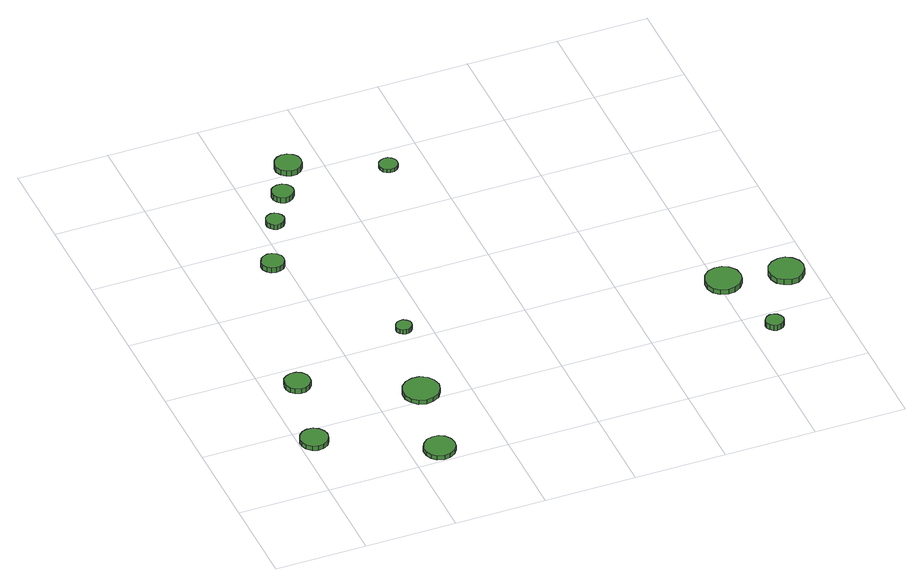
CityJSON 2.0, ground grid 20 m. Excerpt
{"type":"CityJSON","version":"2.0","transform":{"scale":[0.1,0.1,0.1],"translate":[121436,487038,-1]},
"CityObjects":{
"tree1":{"type":"SolitaryVegetationObject","attributes":{"function":"something"},"geometry":[{"type":"MultiSurface","lod":"1","boundaries":[[[0,1,2,3,4,5,6,7,8,9,10,11,12,13,14]],[[15,16,17,18,19,20,21,22,23,24,25,26,27,28,29]],[[0,29,28,1]],[[1,28,27,2]],[[2,27,26,3]],[[3,26,25,4]],[[4,25,24,5]],[[5,24,23,6]],[[6,23,22,7]],[[7,22,21,8]],[[8,21,20,9]],[[9,20,19,10]],[[10,19,18,11]],[[11,18,17,12]],[[12,17,16,13]],[[13,16,15,14]],[[14,15,29,0]]]}]},
"tree2":{"type":"SolitaryVegetationObject","attributes":{"function":"something"},"geometry":[{"type":"MultiSurface","lod":"1","boundaries":[[[30,31,32,33,34,35,36,37,38,39,40,41,42,43,44]],[[45,46,47,48,49,50,51,52,53,54,55,56,57,58,59]],[[30,59,58,31]],[[31,58,57,32]],[[32,57,56,33]],[[33,56,55,34]],[[34,55,54,35]],[[35,54,53,36]],[[36,53,52,37]],[[37,52,51,38]],[[38,51,50,39]],[[39,50,49,40]],[[40,49,48,41]],[[41,48,47,42]],[[42,47,46,43]],[[43,46,45,44]],[[44,45,59,30]]]}]},
"tree3":{"type":"SolitaryVegetationObject","attributes":{"function":"something"},"geometry":[{"type":"MultiSurface","lod":"1","boundaries":[[[60,61,62,63,64,65,66,67,68,69,70,71,72,73,74]],[[75,76,77,78,79,80,81,82,83,84,85,86,87,88,89]],[[60,89,88,61]],[[61,88,87,62]],[[62,87,86,63]],[[63,86,85,64]],[[64,85,84,65]],[[65,84,83,66]],[[66,83,82,67]],[[67,82,81,68]],[[68,81,80,69]],[[69,80,79,70]],[[70,79,78,71]],[[71,78,77,72]],[[72,77,76,73]],[[73,76,75,74]],[[74,75,89,60]]]}]},
"tree4":{"type":"SolitaryVegetationObject","attributes":{"function":"something"},"geometry":[{"type":"MultiSurface","lod":"1","boundaries":[[[90,91,92,93,94,95,96,97,98,99,100,101,102,103,104]],[[105,106,107,108,109,110,111,112,113,114,115,116,117,118,119]],[[90,119,118,91]],[[91,118,117,92]],[[92,117,116,93]],[[93,116,115,94]],[[94,115,114,95]],[[95,114,113,96]],[[96,113,112,97]],[[97,112,111,98]],[[98,111,110,99]],[[99,110,109,100]],[[100,109,108,101]],[[101,108,107,102]],[[102,107,106,103]],[[103,106,105,104]],[[104,105,119,90]]]}]},
"tree5":{"type":"SolitaryVegetationObject","attributes":{"function":"something"},"geometry":[{"type":"MultiSurface","lod":"1","boundaries":[[[120,121,122,123,124,125,126,127,128,129,130,131,132,133,134]],[[135,136,137,138,139,140,141,142,143,144,145,146,147,148,149]],[[120,149,148,121]],[[121,148,147,122]],[[122,147,146,123]],[[123,146,145,124]],[[124,145,144,125]],[[125,144,143,126]],[[126,143,142,127]],[[127,142,141,128]],[[128,141,140,129]],[[129,140,139,130]],[[130,139,138,131]],[[131,138,137,132]],[[132,137,136,133]],[[133,136,135,134]],[[134,135,149,120]]]}]},
"tree6":{"type":"SolitaryVegetationObject","attributes":{"function":"something"},"geometry":[{"type":"MultiSurface","lod":"1","boundaries":[[[150,151,152,153,154,155,156,157,158,159,160,161,162,163,164]],[[165,166,167,168,169,170,171,172,173,174,175,176,177,178,179]],[[150,179,178,151]],[[151,178,177,152]],[[152,177,176,153]],[[153,176,175,154]],[[154,175,174,155]],[[155,174,173,156]],[[156,173,172,157]],[[157,172,171,158]],[[158,171,170,159]],[[159,170,169,160]],[[160,169,168,161]],[[161,168,167,162]],[[162,167,166,163]],[[163,166,165,164]],[[164,165,179,150]]]}]},
"tree7":{"type":"SolitaryVegetationObject","attributes":{"function":"something"},"geometry":[{"type":"MultiSurface","lod":"1","boundaries":[[[180,181,182,183,184,185,186,187,188,189,190,191,192,193,194]],[[195,196,197,198,199,200,201,202,203,204,205,206,207,208,209]],[[180,209,208,181]],[[181,208,207,182]],[[182,207,206,183]],[[183,206,205,184]],[[184,205,204,185]],[[185,204,203,186]],[[186,203,202,187]],[[187,202,201,188]],[[188,201,200,189]],[[189,200,199,190]],[[190,199,198,191]],[[191,198,197,192]],[[192,197,196,193]],[[193,196,195,194]],[[194,195,209,180]]]}]},
"tree8":{"type":"SolitaryVegetationObject","attributes":{"function":"something"},"geometry":[{"type":"MultiSurface","lod":"1","boundaries":[[[210,211,212,213,214,215,216,217,218,219,220,221,222,223,224]],[[225,226,227,228,229,230,231,232,233,234,235,236,237,238,239]],[[210,239,238,211]],[[211,238,237,212]],[[212,237,236,213]],[[213,236,235,214]],[[214,235,234,215]],[[215,234,233,216]],[[216,233,232,217]],[[217,232,231,218]],[[218,231,230,219]],[[219,230,229,220]],[[220,229,228,221]],[[221,228,227,222]],[[222,227,226,223]],[[223,226,225,224]],[[224,225,239,210]]]}]},
"tree9":{"type":"SolitaryVegetationObject","attributes":{"function":"something"},"geometry":[{"type":"MultiSurface","lod":"1","boundaries":[[[240,241,242,243,244,245,246,247,248,249,250,251,252,253,254]],[[255,256,257,258,259,260,261,262,263,264,265,266,267,268,269]],[[240,269,268,241]],[[241,268,267,242]],[[242,267,266,243]],[[243,266,265,244]],[[244,265,264,245]],[[245,264,263,246]],[[246,263,262,247]],[[247,262,261,248]],[[248,261,260,249]],[[249,260,259,250]],[[250,259,258,251]],[[251,258,257,252]],[[252,257,256,253]],[[253,256,255,254]],[[254,255,269,240]]]}]},
"tree10":{"type":"SolitaryVegetationObject","attributes":{"function":"something"},"geometry":[{"type":"MultiSurface","lod":"1","boundaries":[[[270,271,272,273,274,275,276,277,278,279,280,281,282,283,284]],[[285,286,287,288,289,290,291,292,293,294,295,296,297,298,299]],[[270,299,298,271]],[[271,298,297,272]],[[272,297,296,273]],[[273,296,295,274]],[[274,295,294,275]],[[275,294,293,276]],[[276,293,292,277]],[[277,292,291,278]],[[278,291,290,279]],[[279,290,289,280]],[[280,289,288,281]],[[281,288,287,282]],[[282,287,286,283]],[[283,286,285,284]],[[284,285,299,270]]]}]},
"tree11":{"type":"SolitaryVegetationObject","attributes":{"function":"something"},"geometry":[{"type":"MultiSurface","lod":"1","boundaries":[[[300,301,302,303,304,305,306,307,308,309,310,311,312,313,314]],[[315,316,317,318,319,320,321,322,323,324,325,326,327,328,329]],[[300,329,328,301]],[[301,328,327,302]],[[302,327,326,303]],[[303,326,325,304]],[[304,325,324,305]],[[305,324,323,306]],[[306,323,322,307]],[[307,322,321,308]],[[308,321,320,309]],[[309,320,319,310]],[[310,319,318,311]],[[311,318,317,312]],[[312,317,316,313]],[[313,316,315,314]],[[314,315,329,300]]]}]},
"tree12":{"type":"SolitaryVegetationObject","attributes":{"function":"something"},"geometry":[{"type":"MultiSurface","lod":"1","boundaries":[[[330,331,332,333,334,335,336,337,338,339,340,341,342,343,344]],[[345,346,347,348,349,350,351,352,353,354,355,356,357,358,359]],[[330,359,358,331]],[[331,358,357,332]],[[332,357,356,333]],[[333,356,355,334]],[[334,355,354,335]],[[335,354,353,336]],[[336,353,352,337]],[[337,352,351,338]],[[338,351,350,339]],[[339,350,349,340]],[[340,349,348,341]],[[341,348,347,342]],[[342,347,346,343]],[[343,346,345,344]],[[344,345,359,330]]]}]},
"tree13":{"type":"SolitaryVegetationObject","attributes":{"function":"something"},"geometry":[{"type":"MultiSurface","lod":"1","boundaries":[[[360,361,362,363,364,365,366,367,368,369,370,371,372,373,374]],[[375,376,377,378,379,380,381,382,383,384,385,386,387,388,389]],[[360,389,388,361]],[[361,388,387,362]],[[362,387,386,363]],[[363,386,385,364]],[[364,385,384,365]],[[365,384,383,366]],[[366,383,382,367]],[[367,382,381,368]],[[368,381,380,369]],[[369,380,379,370]],[[370,379,378,371]],[[371,378,377,372]],[[372,377,376,373]],[[373,376,375,374]],[[374,375,389,360]]]}]}
},
"vertices":[
[64,162,17],[61,174,17],[54,184,17],[43,191,17],[30,192,17],[18,188,17],[9,179,17],[4,168,17],[4,155,17],[9,144,17],[18,135,17],[30,131,17],[43,132,17],[54,139,17],[61,149,17],[61,149,6],[54,139,6],[43,132,6],[30,131,6],[18,135,6],[9,144,6],[4,155,6],[4,168,6],[9,179,6],[18,188,6],[30,192,6],[43,191,6],[54,184,6],[61,174,6],[64,162,6],
[100,347,18],[98,359,18],[91,368,18],[81,374,18],[69,375,18],[58,371,18],[49,364,18],[45,353,18],[45,341,18],[49,330,18],[58,323,18],[69,319,18],[81,320,18],[91,326,18],[98,336,18],[98,336,6],[91,326,6],[81,320,6],[69,319,6],[58,323,6],[49,330,6],[45,341,6],[45,353,6],[49,364,6],[58,371,6],[69,375,6],[81,374,6],[91,368,6],[98,359,6],[100,347,6],
[296,38,17],[293,51,17],[285,63,17],[273,70,17],[259,71,17],[245,67,17],[235,57,17],[229,45,17],[229,31,17],[235,18,17],[245,8,17],[259,4,17],[273,6,17],[285,13,17],[293,24,17],[293,24,6],[285,13,6],[273,6,6],[259,4,6],[245,8,6],[235,18,6],[229,31,6],[229,45,6],[235,57,6],[245,67,6],[259,71,6],[273,70,6],[285,63,6],[293,51,6],[296,38,6],
[339,229,16],[335,245,16],[326,258,16],[311,267,16],[295,268,16],[279,263,16],[267,252,16],[260,237,16],[260,220,16],[267,205,16],[279,194,16],[295,189,16],[311,191,16],[326,199,16],[335,213,16],[335,213,6],[326,199,6],[311,191,6],[295,189,6],[279,194,6],[267,205,6],[260,220,6],[260,237,6],[267,252,6],[279,263,6],[295,268,6],[311,267,6],[326,258,6],[335,245,6],[339,229,6],
[199,730,22],[197,740,22],[191,748,22],[182,753,22],[172,755,22],[162,751,22],[155,745,22],[150,735,22],[150,725,22],[155,716,22],[162,709,22],[172,706,22],[182,707,22],[191,712,22],[197,720,22],[197,720,9],[191,712,9],[182,707,9],[172,706,9],[162,709,9],[155,716,9],[150,725,9],[150,735,9],[155,745,9],[162,751,9],[172,755,9],[182,753,9],[191,748,9],[197,740,9],[199,730,9],
[363,436,17],[362,443,17],[357,449,17],[351,453,17],[344,453,17],[337,451,17],[332,446,17],[329,440,17],[329,433,17],[332,426,17],[337,422,17],[344,420,17],[351,420,17],[357,424,17],[362,430,17],[362,430,6],[357,424,6],[351,420,6],[344,420,6],[337,422,6],[332,426,6],[329,433,6],[329,440,6],[332,446,6],[337,451,6],[344,453,6],[351,453,6],[357,449,6],[362,443,6],[363,436,6],
[253,861,18],[251,869,18],[246,876,18],[239,880,18],[231,881,18],[223,878,18],[217,873,18],[214,865,18],[214,857,18],[217,849,18],[223,844,18],[231,841,18],[239,842,18],[246,846,18],[251,853,18],[251,853,6],[246,846,6],[239,842,6],[231,841,6],[223,844,6],[217,849,6],[214,857,6],[214,865,6],[217,873,6],[223,878,6],[231,881,6],[239,880,6],[246,876,6],[251,869,6],[253,861,6],
[306,940,19],[304,949,19],[298,957,19],[289,962,19],[279,963,19],[270,960,19],[263,954,19],[259,945,19],[259,935,19],[263,926,19],[270,919,19],[279,916,19],[289,917,19],[298,922,19],[304,930,19],[304,930,6],[298,922,6],[289,917,6],[279,916,6],[270,919,6],[263,926,6],[259,935,6],[259,945,6],[263,954,6],[270,960,6],[279,963,6],[289,962,6],[298,957,6],[304,949,6],[306,940,6],
[357,1023,19],[355,1035,19],[348,1044,19],[337,1050,19],[325,1052,19],[314,1048,19],[305,1040,19],[300,1029,19],[300,1017,19],[305,1006,19],[314,998,19],[325,994,19],[337,995,19],[348,1001,19],[355,1011,19],[355,1011,6],[348,1001,6],[337,995,6],[325,994,6],[314,998,6],[305,1006,6],[300,1017,6],[300,1029,6],[305,1040,6],[314,1048,6],[325,1052,6],[337,1050,6],[348,1044,6],[355,1035,6],[357,1023,6],
[540,947,14],[539,955,14],[534,962,14],[527,966,14],[518,967,14],[510,964,14],[504,959,14],[501,951,14],[501,943,14],[504,935,14],[510,930,14],[518,927,14],[527,928,14],[534,932,14],[539,939,14],[539,939,6],[534,932,6],[527,928,6],[518,927,6],[510,930,6],[504,935,6],[501,943,6],[501,951,6],[504,959,6],[510,964,6],[518,967,6],[527,966,6],[534,962,6],[539,955,6],[540,947,6],
[1074,152,26],[1072,160,26],[1067,167,26],[1060,171,26],[1052,172,26],[1045,169,26],[1039,164,26],[1035,156,26],[1035,148,26],[1039,141,26],[1045,135,26],[1052,133,26],[1060,134,26],[1067,138,26],[1072,144,26],[1072,144,13],[1067,138,13],[1060,134,13],[1052,133,13],[1045,135,13],[1039,141,13],[1035,148,13],[1035,156,13],[1039,164,13],[1045,169,13],[1052,172,13],[1060,171,13],[1067,167,13],[1072,160,13],[1074,152,13],
[1051,328,19],[1048,344,19],[1038,358,19],[1024,366,19],[1008,367,19],[992,362,19],[980,351,19],[974,337,19],[974,320,19],[980,305,19],[992,295,19],[1008,289,19],[1024,291,19],[1038,299,19],[1048,313,19],[1048,313,7],[1038,299,7],[1024,291,7],[1008,289,7],[992,295,7],[980,305,7],[974,320,7],[974,337,7],[980,351,7],[992,362,7],[1008,367,7],[1024,366,7],[1038,358,7],[1048,344,7],[1051,328,7],
[1182,308,20],[1179,323,20],[1169,336,20],[1156,344,20],[1140,345,20],[1125,340,20],[1113,330,20],[1107,315,20],[1107,300,20],[1113,285,20],[1125,275,20],[1140,270,20],[1156,271,20],[1169,279,20],[1179,292,20],[1179,292,7],[1169,279,7],[1156,271,7],[1140,270,7],[1125,275,7],[1113,285,7],[1107,300,7],[1107,315,7],[1113,330,7],[1125,340,7],[1140,345,7],[1156,344,7],[1169,336,7],[1179,323,7],[1182,308,7]
]}
